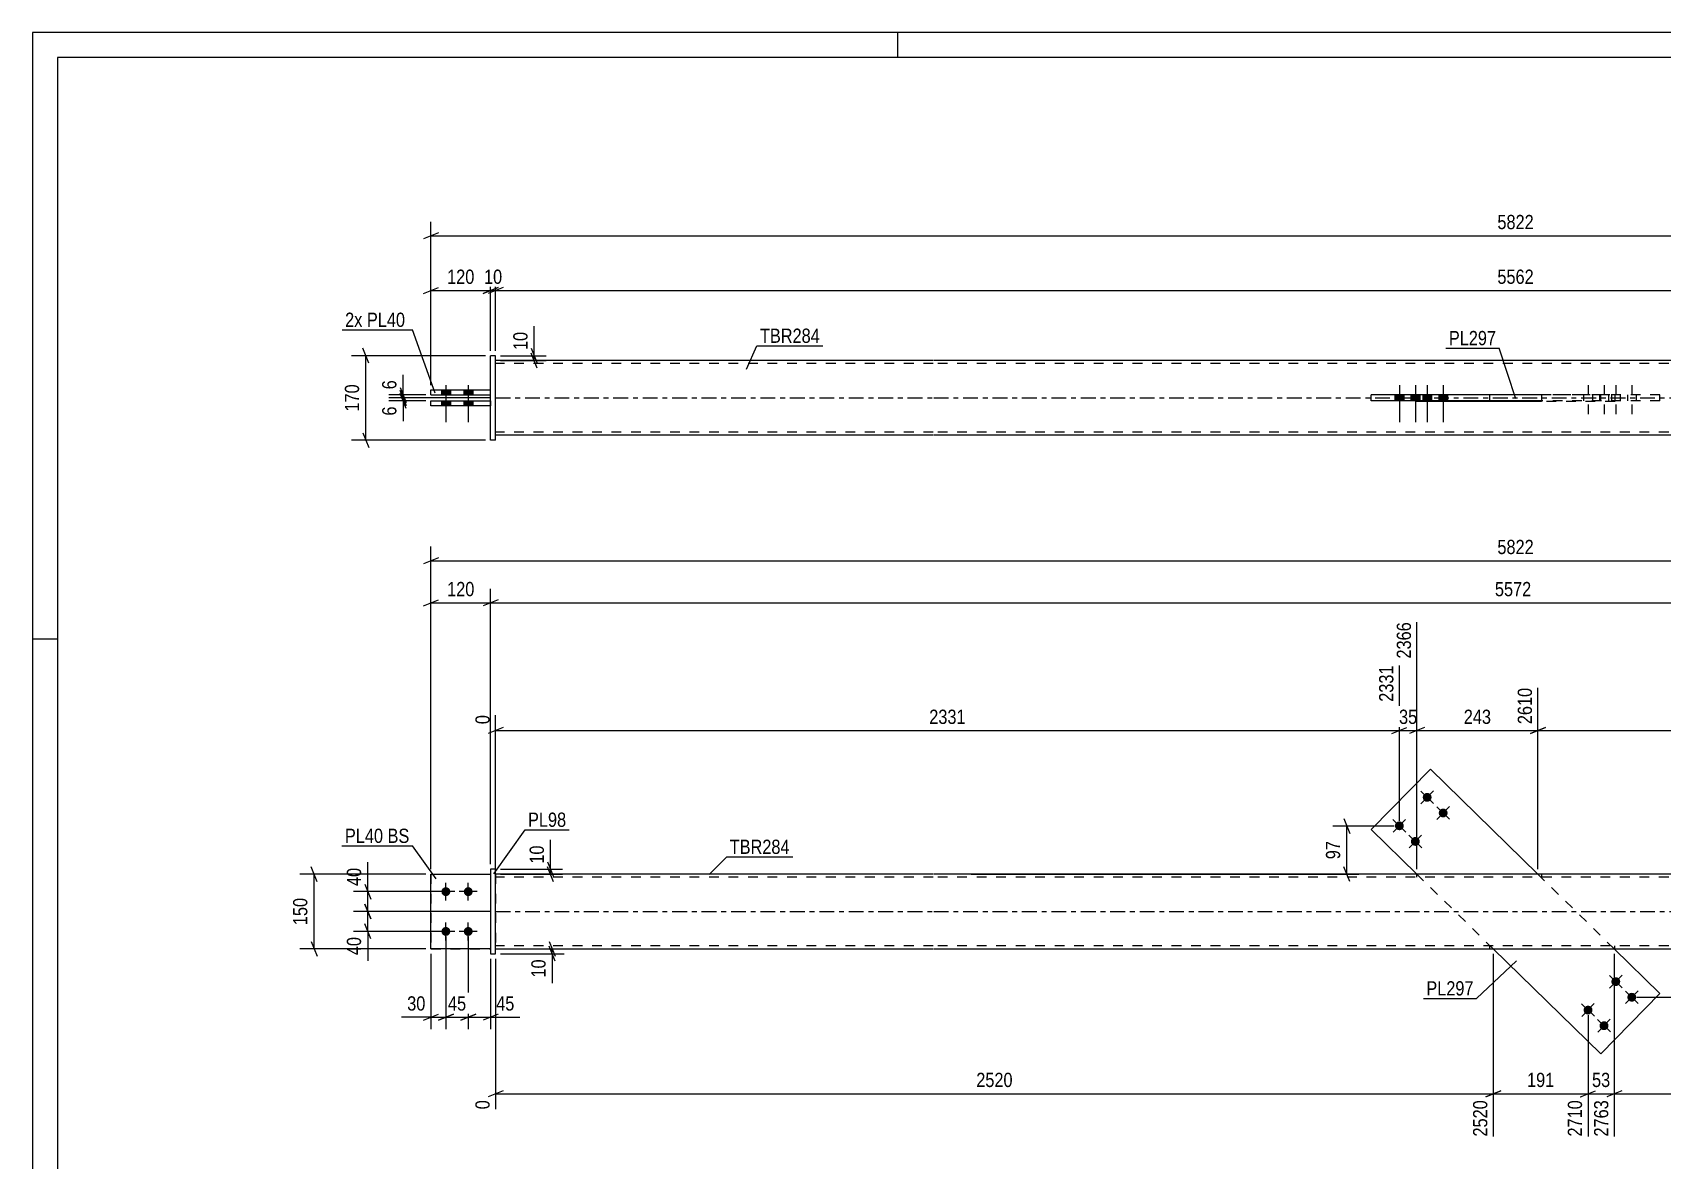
# Model space of a CAD drawing. Header units: millimetres. Extents: x 0 to 594, y 0 to 420.
# Drawn here: x 0 to 327.8, y 193.1 to 420 of the extents above; entities that cross this region are included whole.
import ezdxf

# ---------------------------------------------------------------- set-up
doc = ezdxf.new("R2010")
doc.units = ezdxf.units.MM
doc.linetypes.add('DXK_LINE_DOT2', pattern=[3.9198, 1.9599, -1.9599])
doc.linetypes.add('DXK_LINE_DOT3', pattern=[5.9187, 2.979, -0.9799, 0.9799, -0.9799])
doc.styles.add('Arial Narrow', font='ARIALN.TTF', dxfattribs={"height": 0.2})

# ---------------------------------------------------------------- blocks, each defined once
blk = doc.blocks.new('Unknown-580575747-1131')
at = {"color": 5, "linetype": 'Continuous'}
for p, q in [((594, 420), (0, 420)), ((0, 420), (0, 0)), ((174, 415), (174, 420)), ((589, 415), (5, 415)), ((5, 415), (5, 5)), ((5, 298), (0, 298))]:
    blk.add_line(p, q, dxfattribs=at)
blk = doc.blocks.new('Part-580575747-1689 - 1678')
at = {"color": 2, "linetype": 'Continuous'}
for p, q in [((281.09, 271.83), (269.21, 259.67)), ((302.72, 250.7), (281.09, 271.83)), ((269.21, 259.67), (278.39, 250.7)), ((315.37, 214.57), (293.74, 235.7)), ((327.25, 226.73), (318.07, 235.7)), ((327.25, 226.73), (315.37, 214.57))]:
    blk.add_line(p, q, dxfattribs=at)
at = {"color": 7, "linetype": 'DXK_LINE_DOT2'}
for p, q in [((293.74, 235.7), (278.39, 250.7)), ((318.07, 235.7), (302.72, 250.7))]:
    blk.add_line(p, q, dxfattribs=at)
blk = doc.blocks.new('Bolt-580575747-1681 - 1678')
at = {"linetype": 'Continuous'}
for points in [[(317.76, 228.46, -1), (319.01, 229.74, -1)], [(320.98, 225.31, -1), (322.23, 226.6, -1)], [(312.17, 222.73, -1), (313.42, 224.02, -1)], [(315.38, 219.59, -1), (316.64, 220.88, -1)]]:
    blk.add_hatch(color=1, dxfattribs=at).paths.add_polyline_path(points)
at = {"color": 1, "linetype": 'Continuous'}
for p, q in [((319.67, 227.84), (317.1, 230.36)), ((317.13, 227.81), (319.64, 230.39)), ((322.89, 224.7), (320.32, 227.21)), ((320.35, 224.67), (322.86, 227.24)), ((314.08, 222.12), (311.51, 224.64)), ((311.54, 222.09), (314.05, 224.67)), ((317.3, 218.98), (314.73, 221.49)), ((314.76, 218.95), (317.27, 221.52))]:
    blk.add_line(p, q, dxfattribs=at)
blk = doc.blocks.new('Bolt-580575747-1682 - 1678')
at = {"linetype": 'Continuous'}
for points in [[(281.07, 266.81, -1), (279.82, 265.52, -1)], [(284.29, 263.67, -1), (283.04, 262.38, -1)], [(275.48, 261.09, -1), (274.23, 259.8, -1)], [(278.7, 257.94, -1), (277.44, 256.66, -1)]]:
    blk.add_hatch(color=1, dxfattribs=at).paths.add_polyline_path(points)
at = {"color": 1, "linetype": 'Continuous'}
for p, q in [((279.16, 267.43), (281.73, 264.91)), ((281.7, 267.46), (279.19, 264.88)), ((282.38, 264.28), (284.95, 261.77)), ((284.92, 264.31), (282.41, 261.74)), ((273.57, 261.7), (276.14, 259.19)), ((276.11, 261.73), (273.6, 259.16)), ((276.79, 258.56), (279.36, 256.04)), ((279.33, 258.59), (276.82, 256.01))]:
    blk.add_line(p, q, dxfattribs=at)
blk = doc.blocks.new('Bolt-580575747-1683 - 1678')
at = {"linetype": 'Continuous'}
for points in [[(83.11, 246.3, -1), (83.11, 248.1, -1)], [(87.61, 246.3, -1), (87.61, 248.1, -1)], [(83.11, 238.3, -1), (83.11, 240.1, -1)], [(87.61, 238.3, -1), (87.61, 240.1, -1)]]:
    blk.add_hatch(color=1, dxfattribs=at).paths.add_polyline_path(points)
at = {"color": 1, "linetype": 'Continuous'}
for p, q in [((84.91, 247.2), (81.31, 247.2)), ((83.11, 245.4), (83.11, 249)), ((89.41, 247.2), (85.81, 247.2)), ((87.61, 245.4), (87.61, 249)), ((83.11, 237.4), (83.11, 241)), ((87.61, 237.4), (87.61, 241)), ((84.91, 239.2), (81.31, 239.2)), ((89.41, 239.2), (85.81, 239.2))]:
    blk.add_line(p, q, dxfattribs=at)
blk = doc.blocks.new('Part-580575747-1694 - 1678')
at = {"color": 2, "linetype": 'Continuous'}
for p, q in [((93.11, 251.7), (92.11, 251.7)), ((92.11, 251.7), (92.11, 234.7)), ((93.11, 234.7), (93.11, 251.7)), ((92.11, 234.7), (93.11, 234.7))]:
    blk.add_line(p, q, dxfattribs=at)
blk = doc.blocks.new('Part-580575747-1699 - 1678')
at = {"color": 7, "linetype": 'DXK_LINE_DOT2'}
for p, q in [((80.11, 250.7), (80.11, 235.7)), ((80.11, 250.7), (92.11, 250.7)), ((92.11, 250.7), (92.11, 235.7)), ((80.11, 235.7), (92.11, 235.7))]:
    blk.add_line(p, q, dxfattribs=at)
blk = doc.blocks.new('Part-580575747-1704 - 1678')
at = {"color": 2, "linetype": 'Continuous'}
for p, q in [((80.11, 235.7), (80.11, 250.7)), ((80.11, 250.7), (92.11, 250.7)), ((92.11, 235.7), (80.11, 235.7))]:
    blk.add_line(p, q, dxfattribs=at)
at = {"color": 7, "linetype": 'DXK_LINE_DOT2'}
blk.add_line((92.11, 250.7), (92.11, 235.7), dxfattribs=at)
blk = doc.blocks.new('Part-580575747-1720 - 1678')
at = {"color": 2, "linetype": 'Continuous'}
for p, q in [((181.11, 250.7), (93.11, 250.7)), ((415.25, 250.7), (181.21, 250.7)), ((93.11, 235.7), (181.11, 235.7)), ((181.21, 235.7), (415.25, 235.7))]:
    blk.add_line(p, q, dxfattribs=at)
at = {"color": 7, "linetype": 'DXK_LINE_DOT2'}
for p, q in [((93.11, 250.7), (93.11, 235.7)), ((181.11, 250.1), (93.11, 250.1)), ((415.25, 250.1), (181.21, 250.1)), ((278.29, 250.7), (278.29, 250.1)), ((303.43, 250.7), (303.43, 250.1)), ((181.11, 236.3), (93.11, 236.3)), ((415.25, 236.3), (181.21, 236.3)), ((293.03, 235.7), (293.03, 236.3)), ((318.17, 235.7), (318.17, 236.3))]:
    blk.add_line(p, q, dxfattribs=at)
at = {"color": 7, "linetype": 'DXK_LINE_DOT3'}
for p, q in [((93.11, 243.2), (181.11, 243.2)), ((181.21, 243.2), (415.25, 243.2))]:
    blk.add_line(p, q, dxfattribs=at)
blk = doc.blocks.new('Bolt-580575747-1423 - 1368')
at = {"color": 1, "linetype": 'DXK_LINE_DOT2'}
for p, q in [((312.79, 349.11), (312.79, 341.61)), ((316.01, 349.11), (316.01, 341.61)), ((318.39, 349.11), (318.39, 341.61)), ((321.6, 349.11), (321.6, 341.61)), ((311.89, 347.11), (311.89, 345.91)), ((313.69, 347.11), (313.69, 345.91)), ((315.11, 347.11), (315.11, 345.91)), ((316.91, 347.11), (316.91, 345.91)), ((317.49, 347.11), (317.49, 345.91)), ((319.29, 347.11), (319.29, 345.91)), ((320.7, 347.11), (320.7, 345.91)), ((322.5, 347.11), (322.5, 345.91))]:
    blk.add_line(p, q, dxfattribs=at)
blk = doc.blocks.new('Bolt-580575747-1471 - 1368')
at = {"linetype": 'Continuous'}
for points in [[(82.21, 347.11), (84.01, 347.11), (84.01, 348.11), (82.21, 348.11)], [(82.21, 347.11), (84.01, 347.11), (84.01, 348.11), (82.21, 348.11)], [(86.71, 347.11), (88.51, 347.11), (88.51, 348.11), (86.71, 348.11)], [(86.71, 347.11), (88.51, 347.11), (88.51, 348.11), (86.71, 348.11)], [(82.21, 344.91), (84.01, 344.91), (84.01, 345.91), (82.21, 345.91)], [(82.21, 344.91), (84.01, 344.91), (84.01, 345.91), (82.21, 345.91)], [(86.71, 344.91), (88.51, 344.91), (88.51, 345.91), (86.71, 345.91)], [(86.71, 344.91), (88.51, 344.91), (88.51, 345.91), (86.71, 345.91)]]:
    blk.add_hatch(color=1, dxfattribs=at).paths.add_polyline_path(points)
at = {"color": 1, "linetype": 'Continuous'}
for p, q in [((82.21, 348.11), (82.21, 347.11)), ((82.21, 348.11), (82.21, 347.11)), ((83.11, 349.11), (83.11, 341.61)), ((83.11, 349.11), (83.11, 341.61)), ((84.01, 348.11), (84.01, 347.11)), ((84.01, 348.11), (84.01, 347.11)), ((86.71, 348.11), (86.71, 347.11)), ((86.71, 348.11), (86.71, 347.11)), ((87.61, 349.11), (87.61, 341.61)), ((87.61, 349.11), (87.61, 341.61)), ((88.51, 348.11), (88.51, 347.11)), ((88.51, 348.11), (88.51, 347.11)), ((82.21, 345.91), (82.21, 344.91)), ((82.21, 345.91), (82.21, 344.91)), ((84.01, 345.91), (84.01, 344.91)), ((84.01, 345.91), (84.01, 344.91)), ((86.71, 345.91), (86.71, 344.91)), ((86.71, 345.91), (86.71, 344.91)), ((88.51, 345.91), (88.51, 344.91)), ((88.51, 345.91), (88.51, 344.91))]:
    blk.add_line(p, q, dxfattribs=at)
blk = doc.blocks.new('Part-580575747-1416 - 1368')
at = {"color": 2, "linetype": 'Continuous'}
for p, q in [((181.11, 354.01), (93.11, 354.01)), ((415.25, 354.01), (181.21, 354.01)), ((278.29, 347.21), (303.43, 347.21)), ((278.29, 347.11), (278.29, 347.21)), ((278.29, 345.91), (278.29, 345.81)), ((303.43, 345.81), (278.29, 345.81)), ((293.03, 347.11), (293.03, 347.21)), ((293.03, 345.91), (293.03, 345.81)), ((303.43, 347.21), (303.43, 345.81)), ((181.11, 339.01), (93.11, 339.01)), ((415.25, 339.01), (181.21, 339.01))]:
    blk.add_line(p, q, dxfattribs=at)
at = {"color": 7, "linetype": 'DXK_LINE_DOT2'}
for p, q in [((93.11, 339.01), (93.11, 354.01)), ((181.11, 353.41), (93.11, 353.41)), ((415.25, 353.41), (181.21, 353.41)), ((278.29, 345.81), (278.29, 347.11)), ((293.03, 345.81), (293.03, 347.11)), ((303.43, 347.21), (318.17, 347.21)), ((318.17, 345.81), (303.43, 345.81)), ((318.17, 347.21), (318.17, 345.81)), ((181.11, 339.61), (93.11, 339.61)), ((415.25, 339.61), (181.21, 339.61))]:
    blk.add_line(p, q, dxfattribs=at)
at = {"color": 7, "linetype": 'DXK_LINE_DOT3'}
for p, q in [((93.11, 346.51), (181.11, 346.51)), ((181.21, 346.51), (415.25, 346.51))]:
    blk.add_line(p, q, dxfattribs=at)
blk = doc.blocks.new('Bolt-580575747-1422 - 1368')
at = {"linetype": 'Continuous'}
for points in [[(275.75, 347.11), (273.95, 347.11), (273.95, 345.91), (275.75, 345.91)], [(278.97, 347.11), (277.17, 347.11), (277.17, 345.91), (278.97, 345.91)], [(281.35, 347.11), (279.55, 347.11), (279.55, 345.91), (281.35, 345.91)], [(284.56, 347.11), (282.76, 347.11), (282.76, 345.91), (284.56, 345.91)]]:
    blk.add_hatch(color=1, dxfattribs=at).paths.add_polyline_path(points)
at = {"color": 1, "linetype": 'Continuous'}
for p, q in [((274.85, 349.11), (274.85, 341.61)), ((278.07, 349.11), (278.07, 341.61)), ((280.45, 349.11), (280.45, 341.61)), ((283.66, 349.11), (283.66, 341.61)), ((273.95, 347.11), (273.95, 345.91)), ((275.75, 347.11), (275.75, 345.91)), ((277.17, 347.11), (277.17, 345.91)), ((278.97, 347.11), (278.97, 345.91)), ((279.55, 347.11), (279.55, 345.91)), ((281.35, 347.11), (281.35, 345.91)), ((282.76, 347.11), (282.76, 345.91)), ((284.56, 347.11), (284.56, 345.91))]:
    blk.add_line(p, q, dxfattribs=at)
blk = doc.blocks.new('Part-580575747-1449 - 1368')
at = {"color": 2, "linetype": 'Continuous'}
for p, q in [((80.11, 344.91), (80.11, 345.91)), ((80.11, 345.91), (92.11, 345.91)), ((92.11, 344.91), (80.11, 344.91))]:
    blk.add_line(p, q, dxfattribs=at)
at = {"color": 7, "linetype": 'DXK_LINE_DOT2'}
blk.add_line((92.11, 345.91), (92.11, 344.91), dxfattribs=at)
blk = doc.blocks.new('Part-580575747-1454 - 1368')
at = {"color": 2, "linetype": 'Continuous'}
for p, q in [((80.11, 347.11), (80.11, 348.11)), ((80.11, 348.11), (92.11, 348.11)), ((80.11, 347.11), (92.11, 347.11))]:
    blk.add_line(p, q, dxfattribs=at)
at = {"color": 7, "linetype": 'DXK_LINE_DOT2'}
blk.add_line((92.11, 347.11), (92.11, 348.11), dxfattribs=at)
blk = doc.blocks.new('Part-580575747-1455 - 1368')
at = {"color": 2, "linetype": 'Continuous'}
for p, q in [((93.11, 355.01), (92.11, 355.01)), ((92.11, 338.01), (92.11, 355.01)), ((93.11, 338.01), (93.11, 355.01)), ((93.11, 338.01), (92.11, 338.01))]:
    blk.add_line(p, q, dxfattribs=at)
blk = doc.blocks.new('Part-580575747-1470 - 1368')
at = {"color": 2, "linetype": 'Continuous'}
for p, q in [((269.21, 345.91), (269.21, 347.11)), ((303.43, 347.11), (269.21, 347.11)), ((303.43, 345.91), (269.21, 345.91)), ((281.09, 345.91), (281.09, 347.11))]:
    blk.add_line(p, q, dxfattribs=at)
at = {"color": 7, "linetype": 'DXK_LINE_DOT2'}
for p, q in [((327.25, 347.11), (303.43, 347.11)), ((327.25, 345.91), (303.43, 345.91)), ((315.37, 345.91), (315.37, 347.11)), ((327.25, 345.91), (327.25, 347.11))]:
    blk.add_line(p, q, dxfattribs=at)
blk = doc.blocks.new('StraightDimension-580575747-1850 - 1678')
at = {"color": 7, "linetype": 'Continuous'}
for p, q in [((293.74, 234.7), (293.74, 197.94)), ((312.79, 222.38), (312.79, 197.94)), ((295.24, 207.15), (292.24, 205.95)), ((293.74, 206.55), (312.79, 206.55)), ((311.29, 205.95), (314.29, 207.15))]:
    blk.add_line(p, q, dxfattribs=at)
at = {"color": 0}
blk.add_wipeout([(306.61, 207.3), (306.61, 211.5), (299.93, 211.5), (299.93, 207.3)], dxfattribs=at)
at = {"color": 3, "style": 'Arial Narrow'}
blk.add_text('191', height=2.863, dxfattribs=at).set_placement((300.53, 207.9))
at = {"color": 0, "linetype": 'Continuous'}
blk.add_wipeout([(312.19, 205.85), (307.99, 205.85), (307.99, 197.34), (312.19, 197.34)], dxfattribs=at)
at = {"color": 3, "linetype": 'Continuous', "style": 'Arial Narrow'}
blk.add_text('2710', height=2.863, rotation=90.0002, dxfattribs=at).set_placement((311.59, 197.94))
blk = doc.blocks.new('StraightDimension-580575747-1909 - 1678')
at = {"color": 7, "linetype": 'Continuous'}
for p, q in [((82.11, 247.2), (64.56, 247.2)), ((66.81, 248.7), (68.01, 245.7)), ((67.41, 243.2), (67.41, 247.2)), ((92.11, 243.2), (64.56, 243.2)), ((68.01, 241.7), (66.81, 244.7))]:
    blk.add_line(p, q, dxfattribs=at)
at = {"color": 0}
blk.add_wipeout([(66.66, 252.58), (62.46, 252.58), (62.46, 247.73), (66.66, 247.73)], dxfattribs=at)
at = {"color": 7, "linetype": 'Continuous'}
blk.add_line((67.41, 247.2), (67.41, 253.11), dxfattribs=at)
blk.add_line((67.41, 247.2), (67.41, 253.11), dxfattribs=at)
at = {"color": 3, "style": 'Arial Narrow'}
blk.add_text('40', height=2.863, rotation=90.0002, dxfattribs=at).set_placement((66.06, 248.33))
blk = doc.blocks.new('StraightDimension-580575747-1736 - 1678')
at = {"color": 7, "linetype": 'Continuous'}
for p, q in [((80.11, 251.7), (80.11, 316.6)), ((81.61, 314.35), (78.61, 313.15)), ((80.11, 313.75), (516.35, 313.75))]:
    blk.add_line(p, q, dxfattribs=at)
at = {"color": 0}
blk.add_wipeout([(302.49, 314.5), (302.49, 318.7), (293.97, 318.7), (293.97, 314.5)], dxfattribs=at)
at = {"color": 3, "style": 'Arial Narrow'}
blk.add_text('5822', height=2.863, dxfattribs=at).set_placement((294.57, 315.1))
blk = doc.blocks.new('StraightDimension-580575747-1750 - 1678')
at = {"color": 7, "linetype": 'Continuous'}
for p, q in [((274.85, 261.45), (274.85, 292.71)), ((93.11, 251.7), (93.11, 282.72)), ((94.61, 280.19), (91.61, 278.99)), ((93.11, 279.59), (274.85, 279.59)), ((273.35, 278.99), (276.35, 280.19))]:
    blk.add_line(p, q, dxfattribs=at)
at = {"color": 0, "linetype": 'Continuous'}
for points in [[(274.25, 293.31), (270.05, 293.31), (270.05, 284.79), (274.25, 284.79)], [(92.51, 283.32), (88.31, 283.32), (88.31, 280.29), (92.51, 280.29)]]:
    blk.add_wipeout(points, dxfattribs=at)
at = {"color": 0}
blk.add_wipeout([(188.24, 280.34), (188.24, 284.54), (179.72, 284.54), (179.72, 280.34)], dxfattribs=at)
at = {"color": 3, "linetype": 'Continuous', "style": 'Arial Narrow'}
for s, height, p in [('2331', 2.863, (273.65, 285.39)), ('0', 2.86, (91.91, 280.89))]:
    blk.add_text(s, height=height, rotation=90.0002, dxfattribs=at).set_placement(p)
at = {"color": 3, "style": 'Arial Narrow'}
blk.add_text('2331', height=2.863, dxfattribs=at).set_placement((180.32, 280.94))
blk = doc.blocks.new('StraightDimension-580575747-1760 - 1678')
at = {"color": 7, "linetype": 'Continuous'}
for p, q in [((278.39, 251.7), (278.39, 301.41)), ((274.85, 261.45), (274.85, 292.71)), ((273.35, 278.99), (276.35, 280.19)), ((274.85, 279.59), (278.39, 279.59)), ((279.89, 280.19), (276.89, 278.99))]:
    blk.add_line(p, q, dxfattribs=at)
at = {"color": 0, "linetype": 'Continuous'}
blk.add_wipeout([(277.79, 302.01), (273.59, 302.01), (273.59, 293.49), (277.79, 293.49)], dxfattribs=at)
at = {"color": 0}
blk.add_wipeout([(279.05, 280.34), (279.05, 284.54), (274.19, 284.54), (274.19, 280.34)], dxfattribs=at)
at = {"color": 3, "linetype": 'Continuous', "style": 'Arial Narrow'}
blk.add_text('2366', height=2.863, rotation=90.0002, dxfattribs=at).set_placement((277.19, 294.09))
at = {"color": 3, "style": 'Arial Narrow'}
blk.add_text('35', height=2.863, dxfattribs=at).set_placement((274.79, 280.94))
blk = doc.blocks.new('StraightDimension-580575747-2047 - 1678')
at = {"color": 7, "linetype": 'Continuous'}
for p, q in [((92.11, 252.7), (92.11, 308.13)), ((93.61, 305.88), (90.61, 304.68)), ((92.11, 305.28), (503.35, 305.28))]:
    blk.add_line(p, q, dxfattribs=at)
at = {"color": 0}
blk.add_wipeout([(301.99, 306.03), (301.99, 310.23), (293.47, 310.23), (293.47, 306.03)], dxfattribs=at)
at = {"color": 3, "style": 'Arial Narrow'}
blk.add_text('5572', height=2.863, dxfattribs=at).set_placement((294.07, 306.63))
blk = doc.blocks.new('StraightDimension-580575747-1776 - 1678')
at = {"color": 7, "linetype": 'Continuous'}
for p, q in [((278.39, 251.7), (278.39, 301.41)), ((302.72, 251.7), (302.72, 288.21)), ((279.89, 280.19), (276.89, 278.99)), ((278.39, 279.59), (302.72, 279.59)), ((301.22, 278.99), (304.22, 280.19))]:
    blk.add_line(p, q, dxfattribs=at)
at = {"color": 0, "linetype": 'Continuous'}
blk.add_wipeout([(302.12, 288.81), (297.92, 288.81), (297.92, 280.29), (302.12, 280.29)], dxfattribs=at)
at = {"color": 0}
blk.add_wipeout([(293.89, 280.34), (293.89, 284.54), (287.21, 284.54), (287.21, 280.34)], dxfattribs=at)
at = {"color": 3, "linetype": 'Continuous', "style": 'Arial Narrow'}
blk.add_text('2610', height=2.863, rotation=90.0002, dxfattribs=at).set_placement((301.52, 280.89))
at = {"color": 3, "style": 'Arial Narrow'}
blk.add_text('243', height=2.863, dxfattribs=at).set_placement((287.81, 280.94))
blk = doc.blocks.new('StraightDimension-580575747-1798 - 1678')
at = {"color": 7, "linetype": 'Continuous'}
for p, q in [((302.72, 251.7), (302.72, 288.21)), ((503.35, 252.7), (503.35, 288.21)), ((304.22, 280.19), (301.22, 278.99)), ((302.72, 279.59), (503.35, 279.59)), ((501.85, 278.99), (504.85, 280.19))]:
    blk.add_line(p, q, dxfattribs=at)
at = {"color": 0, "linetype": 'Continuous'}
blk.add_wipeout([(502.75, 288.81), (498.55, 288.81), (498.55, 280.29), (502.75, 280.29)], dxfattribs=at)
at = {"color": 0}
blk.add_wipeout([(407.29, 280.34), (407.29, 284.54), (398.78, 284.54), (398.78, 280.34)], dxfattribs=at)
at = {"color": 3, "linetype": 'Continuous', "style": 'Arial Narrow'}
blk.add_text('5562', height=2.863, rotation=90.0002, dxfattribs=at).set_placement((502.15, 280.89))
at = {"color": 3, "style": 'Arial Narrow'}
blk.add_text('2953', height=2.863, dxfattribs=at).set_placement((399.38, 280.94))
blk = doc.blocks.new('StraightDimension-580575747-1813 - 1678')
at = {"color": 7, "linetype": 'Continuous'}
for p, q in [((87.61, 238.2), (87.61, 219.53)), ((92.11, 233.7), (92.11, 219.53)), ((86.11, 221.33), (89.11, 222.53)), ((87.61, 221.93), (92.11, 221.93)), ((93.61, 222.53), (90.61, 221.33))]:
    blk.add_line(p, q, dxfattribs=at)
at = {"color": 0}
blk.add_wipeout([(97.49, 222.68), (97.49, 226.88), (92.63, 226.88), (92.63, 222.68)], dxfattribs=at)
at = {"color": 7, "linetype": 'Continuous'}
blk.add_line((92.11, 221.93), (98.01, 221.93), dxfattribs=at)
blk.add_line((92.11, 221.93), (98.01, 221.93), dxfattribs=at)
at = {"color": 3, "style": 'Arial Narrow'}
blk.add_text('45', height=2.863, dxfattribs=at).set_placement((93.23, 223.28))
blk = doc.blocks.new('StraightDimension-580575747-1820 - 1678')
at = {"color": 7, "linetype": 'Continuous'}
for p, q in [((83.11, 238.2), (83.11, 219.53)), ((87.61, 238.2), (87.61, 219.53)), ((81.61, 221.33), (84.61, 222.53)), ((83.11, 221.93), (87.61, 221.93)), ((89.11, 222.53), (86.11, 221.33))]:
    blk.add_line(p, q, dxfattribs=at)
at = {"color": 0}
blk.add_wipeout([(87.78, 222.68), (87.78, 226.88), (82.93, 226.88), (82.93, 222.68)], dxfattribs=at)
at = {"color": 3, "style": 'Arial Narrow'}
blk.add_text('45', height=2.863, dxfattribs=at).set_placement((83.53, 223.28))
blk = doc.blocks.new('StraightDimension-580575747-1891 - 1678')
at = {"color": 7, "linetype": 'Continuous'}
for p, q in [((103.91, 237.2), (105.11, 234.2)), ((105.11, 233.2), (103.91, 236.2)), ((94.11, 235.7), (106.91, 235.7)), ((94.11, 234.7), (106.91, 234.7)), ((104.51, 234.7), (104.51, 235.7))]:
    blk.add_line(p, q, dxfattribs=at)
at = {"color": 0}
blk.add_wipeout([(103.76, 234.18), (99.56, 234.18), (99.56, 229.32), (103.76, 229.32)], dxfattribs=at)
at = {"color": 7, "linetype": 'Continuous'}
blk.add_line((104.51, 234.7), (104.51, 228.79), dxfattribs=at)
blk.add_line((104.51, 234.7), (104.51, 228.79), dxfattribs=at)
at = {"color": 3, "style": 'Arial Narrow'}
blk.add_text('10', height=2.863, rotation=90.0002, dxfattribs=at).set_placement((103.16, 229.92))
blk = doc.blocks.new('StraightDimension-580575747-1827 - 1678')
at = {"color": 7, "linetype": 'Continuous'}
for p, q in [((83.11, 238.2), (83.11, 219.53)), ((80.11, 234.7), (80.11, 219.53)), ((78.61, 221.33), (81.61, 222.53)), ((80.11, 221.93), (83.11, 221.93)), ((84.61, 222.53), (81.61, 221.33))]:
    blk.add_line(p, q, dxfattribs=at)
at = {"color": 0}
blk.add_wipeout([(79.58, 222.68), (79.58, 226.88), (74.73, 226.88), (74.73, 222.68)], dxfattribs=at)
at = {"color": 7, "linetype": 'Continuous'}
blk.add_line((80.11, 221.93), (74.2, 221.93), dxfattribs=at)
blk.add_line((80.11, 221.93), (74.2, 221.93), dxfattribs=at)
at = {"color": 3, "style": 'Arial Narrow'}
blk.add_text('30', height=2.863, dxfattribs=at).set_placement((75.33, 223.28))
blk = doc.blocks.new('StraightDimension-580575747-1838 - 1678')
at = {"color": 7, "linetype": 'Continuous'}
for p, q in [((93.11, 233.7), (93.11, 203.42)), ((293.74, 234.7), (293.74, 197.94)), ((94.61, 207.15), (91.61, 205.95)), ((93.11, 206.55), (293.74, 206.55)), ((292.24, 205.95), (295.24, 207.15))]:
    blk.add_line(p, q, dxfattribs=at)
at = {"color": 0}
blk.add_wipeout([(197.68, 207.3), (197.68, 211.5), (189.17, 211.5), (189.17, 207.3)], dxfattribs=at)
at = {"color": 0, "linetype": 'Continuous'}
for points in [[(92.51, 205.85), (88.31, 205.85), (88.31, 202.82), (92.51, 202.82)], [(293.14, 205.85), (288.94, 205.85), (288.94, 197.34), (293.14, 197.34)]]:
    blk.add_wipeout(points, dxfattribs=at)
at = {"color": 3, "style": 'Arial Narrow'}
blk.add_text('2520', height=2.863, dxfattribs=at).set_placement((189.77, 207.9))
at = {"color": 3, "linetype": 'Continuous', "style": 'Arial Narrow'}
for s, height, p in [('0', 2.86, (91.91, 203.42)), ('2520', 2.863, (292.54, 197.94))]:
    blk.add_text(s, height=height, rotation=90.0002, dxfattribs=at).set_placement(p)
blk = doc.blocks.new('StraightDimension-580575747-1864 - 1678')
at = {"color": 7, "linetype": 'Continuous'}
for p, q in [((318.07, 234.7), (318.07, 197.94)), ((312.79, 222.38), (312.79, 197.94)), ((311.29, 205.95), (314.29, 207.15)), ((312.79, 206.55), (318.07, 206.55)), ((319.57, 207.15), (316.57, 205.95))]:
    blk.add_line(p, q, dxfattribs=at)
at = {"color": 0}
blk.add_wipeout([(317.86, 207.3), (317.86, 211.5), (313, 211.5), (313, 207.3)], dxfattribs=at)
at = {"color": 3, "style": 'Arial Narrow'}
blk.add_text('53', height=2.863, dxfattribs=at).set_placement((313.6, 207.9))
at = {"color": 0, "linetype": 'Continuous'}
blk.add_wipeout([(317.47, 205.85), (313.27, 205.85), (313.27, 197.34), (317.47, 197.34)], dxfattribs=at)
at = {"color": 3, "linetype": 'Continuous', "style": 'Arial Narrow'}
blk.add_text('2763', height=2.863, rotation=90.0002, dxfattribs=at).set_placement((316.87, 197.94))
blk = doc.blocks.new('StraightDimension-580575747-1878 - 1678')
at = {"color": 7, "linetype": 'Continuous'}
for p, q in [((318.07, 234.7), (318.07, 197.94)), ((503.35, 233.7), (503.35, 197.94)), ((319.57, 207.15), (316.57, 205.95)), ((318.07, 206.55), (503.35, 206.55)), ((501.85, 205.95), (504.85, 207.15))]:
    blk.add_line(p, q, dxfattribs=at)
at = {"color": 0}
blk.add_wipeout([(414.97, 207.3), (414.97, 211.5), (406.45, 211.5), (406.45, 207.3)], dxfattribs=at)
at = {"color": 0, "linetype": 'Continuous'}
blk.add_wipeout([(502.75, 205.85), (498.55, 205.85), (498.55, 197.34), (502.75, 197.34)], dxfattribs=at)
at = {"color": 3, "style": 'Arial Narrow'}
blk.add_text('2799', height=2.863, dxfattribs=at).set_placement((407.05, 207.9))
at = {"color": 3, "linetype": 'Continuous', "style": 'Arial Narrow'}
blk.add_text('5562', height=2.863, rotation=90.0002, dxfattribs=at).set_placement((502.15, 197.94))
blk = doc.blocks.new('StraightDimension-580575747-1900 - 1678')
at = {"color": 7, "linetype": 'Continuous'}
for p, q in [((103.57, 253.2), (104.77, 250.2)), ((94.11, 251.7), (106.57, 251.7)), ((94.11, 250.7), (106.57, 250.7)), ((104.77, 249.2), (103.57, 252.2)), ((104.17, 250.7), (104.17, 251.7))]:
    blk.add_line(p, q, dxfattribs=at)
at = {"color": 0}
blk.add_wipeout([(103.42, 257.08), (99.22, 257.08), (99.22, 252.23), (103.42, 252.23)], dxfattribs=at)
at = {"color": 7, "linetype": 'Continuous'}
blk.add_line((104.17, 251.7), (104.17, 257.61), dxfattribs=at)
blk.add_line((104.17, 251.7), (104.17, 257.61), dxfattribs=at)
at = {"color": 3, "style": 'Arial Narrow'}
blk.add_text('10', height=2.863, rotation=90.0002, dxfattribs=at).set_placement((102.82, 252.83))
blk = doc.blocks.new('StraightDimension-580575747-1922 - 1678')
at = {"color": 7, "linetype": 'Continuous'}
for p, q in [((92.11, 243.2), (64.56, 243.2)), ((66.81, 244.7), (68.01, 241.7)), ((67.41, 239.2), (67.41, 243.2)), ((68.01, 237.7), (66.81, 240.7)), ((82.11, 239.2), (64.56, 239.2))]:
    blk.add_line(p, q, dxfattribs=at)
at = {"color": 0}
blk.add_wipeout([(66.66, 238.68), (62.46, 238.68), (62.46, 233.82), (66.66, 233.82)], dxfattribs=at)
at = {"color": 7, "linetype": 'Continuous'}
blk.add_line((67.41, 239.2), (67.41, 233.29), dxfattribs=at)
blk.add_line((67.41, 239.2), (67.41, 233.29), dxfattribs=at)
at = {"color": 3, "style": 'Arial Narrow'}
blk.add_text('40', height=2.863, rotation=90.0002, dxfattribs=at).set_placement((66.06, 234.42))
blk = doc.blocks.new('StraightDimension-580575747-1979 - 1678')
at = {"color": 7, "linetype": 'Continuous'}
for p, q in [((79.11, 250.7), (53.75, 250.7)), ((57.2, 249.2), (56, 252.2)), ((56.6, 235.7), (56.6, 250.7)), ((56, 237.2), (57.2, 234.2)), ((79.11, 235.7), (53.75, 235.7))]:
    blk.add_line(p, q, dxfattribs=at)
at = {"color": 0}
blk.add_wipeout([(55.85, 246.54), (51.65, 246.54), (51.65, 239.86), (55.85, 239.86)], dxfattribs=at)
at = {"color": 3, "style": 'Arial Narrow'}
blk.add_text('150', height=2.863, rotation=90.0002, dxfattribs=at).set_placement((55.25, 240.46))
blk = doc.blocks.new('StraightDimension-580575747-1993 - 1678')
at = {"color": 7, "linetype": 'Continuous'}
for p, q in [((334.97, 237.2), (336.17, 234.2)), ((321.09, 235.7), (337.97, 235.7)), ((335.57, 225.96), (335.57, 235.7)), ((336.17, 224.46), (334.97, 227.46)), ((322.6, 225.96), (337.97, 225.96))]:
    blk.add_line(p, q, dxfattribs=at)
at = {"color": 0}
blk.add_wipeout([(334.82, 233.26), (330.62, 233.26), (330.62, 228.4), (334.82, 228.4)], dxfattribs=at)
at = {"color": 3, "style": 'Arial Narrow'}
blk.add_text('97', height=2.863, rotation=90.0002, dxfattribs=at).set_placement((334.22, 229))
blk = doc.blocks.new('StraightDimension-580575747-2025 - 1678')
at = {"color": 7, "linetype": 'Continuous'}
for p, q in [((273.79, 260.38), (261.45, 260.38)), ((263.7, 261.88), (264.9, 258.88)), ((264.3, 250.72), (264.3, 260.38)), ((188.72, 250.72), (266.7, 250.72)), ((264.9, 249.22), (263.7, 252.22))]:
    blk.add_line(p, q, dxfattribs=at)
at = {"color": 0}
blk.add_wipeout([(263.55, 257.98), (259.35, 257.98), (259.35, 253.12), (263.55, 253.12)], dxfattribs=at)
at = {"color": 3, "style": 'Arial Narrow'}
blk.add_text('97', height=2.863, rotation=90.0002, dxfattribs=at).set_placement((262.95, 253.72))
blk = doc.blocks.new('StraightDimension-580575747-2052 - 1678')
at = {"color": 7, "linetype": 'Continuous'}
for p, q in [((80.11, 251.7), (80.11, 308.13)), ((92.11, 252.7), (92.11, 308.13)), ((78.61, 304.68), (81.61, 305.88)), ((80.11, 305.28), (92.11, 305.28)), ((93.61, 305.88), (90.61, 304.68))]:
    blk.add_line(p, q, dxfattribs=at)
at = {"color": 0}
blk.add_wipeout([(89.45, 306.03), (89.45, 310.23), (82.76, 310.23), (82.76, 306.03)], dxfattribs=at)
at = {"color": 3, "style": 'Arial Narrow'}
blk.add_text('120', height=2.863, dxfattribs=at).set_placement((83.36, 306.63))
blk = doc.blocks.new('StraightDimension-580575747-1476 - 1368')
at = {"color": 7, "linetype": 'Continuous'}
for p, q in [((94.11, 355.01), (103.28, 355.01)), ((94.11, 354.01), (103.28, 354.01)), ((100.28, 356.51), (101.48, 353.51)), ((101.48, 352.51), (100.28, 355.51)), ((100.88, 354.01), (100.88, 355.01))]:
    blk.add_line(p, q, dxfattribs=at)
at = {"color": 0}
blk.add_wipeout([(100.13, 360.4), (95.93, 360.4), (95.93, 355.54), (100.13, 355.54)], dxfattribs=at)
at = {"color": 7, "linetype": 'Continuous'}
blk.add_line((100.88, 355.01), (100.88, 360.92), dxfattribs=at)
blk.add_line((100.88, 355.01), (100.88, 360.92), dxfattribs=at)
at = {"color": 3, "style": 'Arial Narrow'}
blk.add_text('10', height=2.863, rotation=90.0002, dxfattribs=at).set_placement((99.53, 356.14))
blk = doc.blocks.new('StraightDimension-580575747-1530 - 1368')
at = {"color": 7, "linetype": 'Continuous'}
for p, q in [((91.11, 355.01), (64.16, 355.01)), ((67.61, 353.51), (66.41, 356.51)), ((67.01, 338.01), (67.01, 355.01)), ((91.11, 338.01), (64.16, 338.01)), ((66.41, 339.51), (67.61, 336.51))]:
    blk.add_line(p, q, dxfattribs=at)
at = {"color": 0}
blk.add_wipeout([(66.26, 349.86), (62.06, 349.86), (62.06, 343.17), (66.26, 343.17)], dxfattribs=at)
at = {"color": 3, "style": 'Arial Narrow'}
blk.add_text('170', height=2.863, rotation=90.0002, dxfattribs=at).set_placement((65.66, 343.77))
blk = doc.blocks.new('StraightDimension-580575747-1494 - 1368')
at = {"color": 7, "linetype": 'Continuous'}
for p, q in [((73.91, 348.01), (75.11, 345.01)), ((92.11, 346.51), (71.66, 346.51)), ((79.11, 345.91), (71.66, 345.91)), ((75.11, 344.41), (73.91, 347.41)), ((74.51, 345.91), (74.51, 346.51))]:
    blk.add_line(p, q, dxfattribs=at)
at = {"color": 0}
blk.add_wipeout([(73.76, 345.39), (69.56, 345.39), (69.56, 342.36), (73.76, 342.36)], dxfattribs=at)
at = {"color": 7, "linetype": 'Continuous'}
blk.add_line((74.51, 345.91), (74.51, 341.84), dxfattribs=at)
blk.add_line((74.51, 345.91), (74.51, 341.84), dxfattribs=at)
at = {"color": 3, "style": 'Arial Narrow'}
blk.add_text('6', height=2.86, rotation=90.0002, dxfattribs=at).set_placement((73.16, 342.96))
blk = doc.blocks.new('StraightDimension-580575747-1512 - 1368')
at = {"color": 7, "linetype": 'Continuous'}
for p, q in [((73.91, 348.61), (75.11, 345.61)), ((75.11, 345.01), (73.91, 348.01)), ((79.11, 347.11), (71.66, 347.11)), ((92.11, 346.51), (71.66, 346.51)), ((74.51, 346.51), (74.51, 347.11))]:
    blk.add_line(p, q, dxfattribs=at)
at = {"color": 0}
blk.add_wipeout([(73.76, 350.67), (69.56, 350.67), (69.56, 347.64), (73.76, 347.64)], dxfattribs=at)
at = {"color": 7, "linetype": 'Continuous'}
blk.add_line((74.51, 347.11), (74.51, 351.19), dxfattribs=at)
blk.add_line((74.51, 347.11), (74.51, 351.19), dxfattribs=at)
at = {"color": 3, "style": 'Arial Narrow'}
blk.add_text('6', height=2.86, rotation=90.0002, dxfattribs=at).set_placement((73.16, 348.24))
blk = doc.blocks.new('StraightDimension-580575747-1550 - 1368')
at = {"color": 7, "linetype": 'Continuous'}
for p, q in [((80.11, 349.11), (80.11, 381.96)), ((81.61, 379.71), (78.61, 378.51)), ((80.11, 379.11), (516.35, 379.11))]:
    blk.add_line(p, q, dxfattribs=at)
at = {"color": 0}
blk.add_wipeout([(302.49, 379.86), (302.49, 384.06), (293.97, 384.06), (293.97, 379.86)], dxfattribs=at)
at = {"color": 3, "style": 'Arial Narrow'}
blk.add_text('5822', height=2.863, dxfattribs=at).set_placement((294.57, 380.46))
blk = doc.blocks.new('StraightDimension-580575747-1581 - 1368')
at = {"color": 7, "linetype": 'Continuous'}
for p, q in [((93.11, 356.01), (93.11, 370.96)), ((94.61, 368.71), (91.61, 367.51)), ((93.11, 368.11), (503.35, 368.11))]:
    blk.add_line(p, q, dxfattribs=at)
at = {"color": 0}
blk.add_wipeout([(302.49, 368.86), (302.49, 373.06), (293.97, 373.06), (293.97, 368.86)], dxfattribs=at)
at = {"color": 3, "style": 'Arial Narrow'}
blk.add_text('5562', height=2.863, dxfattribs=at).set_placement((294.57, 369.46))
blk = doc.blocks.new('StraightDimension-580575747-1591 - 1368')
at = {"color": 7, "linetype": 'Continuous'}
for p, q in [((80.11, 349.11), (80.11, 370.96)), ((92.11, 356.01), (92.11, 370.96)), ((78.61, 367.51), (81.61, 368.71)), ((80.11, 368.11), (92.11, 368.11)), ((93.61, 368.71), (90.61, 367.51))]:
    blk.add_line(p, q, dxfattribs=at)
at = {"color": 0}
blk.add_wipeout([(89.45, 368.86), (89.45, 373.06), (82.76, 373.06), (82.76, 368.86)], dxfattribs=at)
at = {"color": 3, "style": 'Arial Narrow'}
blk.add_text('120', height=2.863, dxfattribs=at).set_placement((83.36, 369.46))
blk = doc.blocks.new('StraightDimension-580575747-1601 - 1368')
at = {"color": 7, "linetype": 'Continuous'}
for p, q in [((92.11, 356.01), (92.11, 370.96)), ((93.11, 356.01), (93.11, 370.96)), ((90.61, 367.51), (93.61, 368.71)), ((94.61, 368.71), (91.61, 367.51)), ((92.11, 368.11), (93.11, 368.11))]:
    blk.add_line(p, q, dxfattribs=at)
at = {"color": 0}
blk.add_wipeout([(95.03, 368.86), (95.03, 373.06), (90.18, 373.06), (90.18, 368.86)], dxfattribs=at)
at = {"color": 3, "style": 'Arial Narrow'}
blk.add_text('10', height=2.863, dxfattribs=at).set_placement((90.78, 369.46))
blk = doc.blocks.new('Mark-580575747-1690 - 1678')
at = {"color": 0}
blk.add_wipeout([(107.31, 260.24), (107.31, 263.24), (99.63, 263.24), (99.63, 260.24)], dxfattribs=at)
blk.add_wipeout([(107.31, 260.24), (107.31, 263.24), (99.63, 263.24), (99.63, 260.24)], dxfattribs=at)
at = {"color": 30, "linetype": 'Continuous'}
for p, q in [((92.75, 250.78), (99.03, 259.64)), ((99.03, 259.64), (107.91, 259.64))]:
    blk.add_line(p, q, dxfattribs=at)
at = {"color": 3, "style": 'Arial Narrow'}
blk.add_text('PL98', height=2.863, dxfattribs=at).set_placement((99.63, 260.24))
blk = doc.blocks.new('Mark-580575747-1685 - 1678')
at = {"color": 0}
blk.add_wipeout([(289.78, 226.32), (289.78, 229.32), (280.28, 229.32), (280.28, 226.32)], dxfattribs=at)
blk.add_wipeout([(289.78, 226.32), (289.78, 229.32), (280.28, 229.32), (280.28, 226.32)], dxfattribs=at)
at = {"color": 30, "linetype": 'Continuous'}
for p in [(298.42, 233.28), (279.68, 225.72)]:
    blk.add_line(p, (290.38, 225.72), dxfattribs=at)
at = {"color": 3, "style": 'Arial Narrow'}
blk.add_text('PL297', height=2.863, dxfattribs=at).set_placement((280.28, 226.32))
blk = doc.blocks.new('Mark-580575747-1716 - 1678')
at = {"color": 0}
blk.add_wipeout([(152.25, 254.79), (152.25, 257.79), (140.19, 257.79), (140.19, 254.79)], dxfattribs=at)
blk.add_wipeout([(152.25, 254.79), (152.25, 257.79), (140.19, 257.79), (140.19, 254.79)], dxfattribs=at)
at = {"color": 30, "linetype": 'Continuous'}
for p, q in [((136.06, 250.65), (139.59, 254.19)), ((139.59, 254.19), (152.85, 254.19))]:
    blk.add_line(p, q, dxfattribs=at)
at = {"color": 3, "style": 'Arial Narrow'}
blk.add_text('TBR284', height=2.863, dxfattribs=at).set_placement((140.19, 254.79))
blk = doc.blocks.new('MarkSet-580575747-2084 - 1678')
at = {"color": 0}
blk.add_wipeout([(70.48, 257), (70.48, 260), (62.81, 260), (62.81, 257)], dxfattribs=at)
blk.add_wipeout([(70.48, 257), (70.48, 260), (62.81, 260), (62.81, 257)], dxfattribs=at)
blk.add_wipeout([(75.77, 257), (75.77, 260), (71.38, 260), (71.38, 257)], dxfattribs=at)
blk.add_wipeout([(75.77, 257), (75.77, 260), (71.38, 260), (71.38, 257)], dxfattribs=at)
at = {"color": 30, "linetype": 'Continuous'}
for p in [(62.21, 256.4), (81.14, 249.76)]:
    blk.add_line(p, (76.37, 256.4), dxfattribs=at)
at = {"color": 3, "style": 'Arial Narrow'}
for s, p in [('PL40', (62.81, 257)), ('BS', (71.38, 257))]:
    blk.add_text(s, height=2.863, dxfattribs=at).set_placement(p)
blk = doc.blocks.new('Mark-580575747-1412 - 1368')
at = {"color": 0}
blk.add_wipeout([(158.33, 357.59), (158.33, 360.59), (146.27, 360.59), (146.27, 357.59)], dxfattribs=at)
blk.add_wipeout([(158.33, 357.59), (158.33, 360.59), (146.27, 360.59), (146.27, 357.59)], dxfattribs=at)
at = {"color": 30, "linetype": 'Continuous'}
for p, q in [((143.56, 352.32), (145.67, 356.99)), ((145.67, 356.99), (158.93, 356.99))]:
    blk.add_line(p, q, dxfattribs=at)
at = {"color": 3, "style": 'Arial Narrow'}
blk.add_text('TBR284', height=2.863, dxfattribs=at).set_placement((146.27, 357.59))
blk = doc.blocks.new('MarkSet-580575747-1669 - 1368')
at = {"color": 0}
blk.add_wipeout([(66.33, 360.8), (66.33, 363.8), (62.85, 363.8), (62.85, 360.8)], dxfattribs=at)
blk.add_wipeout([(66.33, 360.8), (66.33, 363.8), (62.85, 363.8), (62.85, 360.8)], dxfattribs=at)
blk.add_wipeout([(74.9, 360.8), (74.9, 363.8), (67.23, 363.8), (67.23, 360.8)], dxfattribs=at)
blk.add_wipeout([(74.9, 360.8), (74.9, 363.8), (67.23, 363.8), (67.23, 360.8)], dxfattribs=at)
at = {"color": 30, "linetype": 'Continuous'}
for p in [(62.25, 360.2), (80.95, 347.5)]:
    blk.add_line(p, (76.4, 360.2), dxfattribs=at)
at = {"color": 3, "style": 'Arial Narrow'}
for s, p in [('2x', (62.85, 360.8)), ('PL40', (67.23, 360.8))]:
    blk.add_text(s, height=2.863, dxfattribs=at).set_placement(p)
blk = doc.blocks.new('Mark-580575747-1466 - 1368')
at = {"color": 0}
blk.add_wipeout([(294.31, 357.12), (294.31, 360.12), (284.81, 360.12), (284.81, 357.12)], dxfattribs=at)
blk.add_wipeout([(294.31, 357.12), (294.31, 360.12), (284.81, 360.12), (284.81, 357.12)], dxfattribs=at)
at = {"color": 30, "linetype": 'Continuous'}
for p in [(284.21, 356.52), (298.29, 346.35)]:
    blk.add_line(p, (294.91, 356.52), dxfattribs=at)
at = {"color": 3, "style": 'Arial Narrow'}
blk.add_text('PL297', height=2.863, dxfattribs=at).set_placement((284.81, 357.12))

msp = doc.modelspace()

# ---------------------------------------------------------------- block references
for name in ['Unknown-580575747-1131', 'Part-580575747-1455 - 1368', 'Part-580575747-1416 - 1368', 'Part-580575747-1454 - 1368', 'Bolt-580575747-1471 - 1368', 'Bolt-580575747-1422 - 1368', 'Bolt-580575747-1423 - 1368', 'Part-580575747-1449 - 1368', 'Part-580575747-1470 - 1368', 'Part-580575747-1689 - 1678', 'Bolt-580575747-1682 - 1678', 'Part-580575747-1699 - 1678', 'Part-580575747-1704 - 1678', 'Part-580575747-1694 - 1678', 'Part-580575747-1720 - 1678', 'Bolt-580575747-1683 - 1678', 'Bolt-580575747-1681 - 1678']:
    msp.add_blockref(name, (0, 0))

# ---------------------------------------------------------------- next in the draw order: block references
for name in ['StraightDimension-580575747-1476 - 1368', 'StraightDimension-580575747-1530 - 1368', 'StraightDimension-580575747-1909 - 1678', 'StraightDimension-580575747-1813 - 1678', 'StraightDimension-580575747-1850 - 1678']:
    msp.add_blockref(name, (0, 0))

# ---------------------------------------------------------------- next in the draw order: block references
for name in ['StraightDimension-580575747-1494 - 1368', 'StraightDimension-580575747-1736 - 1678', 'StraightDimension-580575747-1820 - 1678', 'StraightDimension-580575747-1891 - 1678', 'StraightDimension-580575747-1864 - 1678']:
    msp.add_blockref(name, (0, 0))

# ---------------------------------------------------------------- next in the draw order: block references
for name in ['StraightDimension-580575747-1512 - 1368', 'StraightDimension-580575747-1750 - 1678', 'StraightDimension-580575747-1827 - 1678', 'StraightDimension-580575747-1838 - 1678', 'StraightDimension-580575747-1878 - 1678']:
    msp.add_blockref(name, (0, 0))

# ---------------------------------------------------------------- next in the draw order: block references
for name in ['StraightDimension-580575747-1550 - 1368', 'StraightDimension-580575747-1760 - 1678', 'StraightDimension-580575747-1922 - 1678', 'StraightDimension-580575747-1993 - 1678', 'Mark-580575747-1685 - 1678']:
    msp.add_blockref(name, (0, 0))

# ---------------------------------------------------------------- next in the draw order: block references
for name in ['StraightDimension-580575747-1581 - 1368', 'StraightDimension-580575747-2047 - 1678', 'StraightDimension-580575747-1979 - 1678']:
    msp.add_blockref(name, (0, 0))

# ---------------------------------------------------------------- next in the draw order: block references
for name in ['StraightDimension-580575747-1591 - 1368', 'Mark-580575747-1412 - 1368', 'Mark-580575747-1466 - 1368', 'StraightDimension-580575747-1776 - 1678', 'StraightDimension-580575747-2025 - 1678', 'StraightDimension-580575747-1900 - 1678', 'Mark-580575747-1716 - 1678']:
    msp.add_blockref(name, (0, 0))

# ---------------------------------------------------------------- next in the draw order: block references
for name in ['StraightDimension-580575747-1601 - 1368', 'MarkSet-580575747-1669 - 1368', 'StraightDimension-580575747-2052 - 1678', 'StraightDimension-580575747-1798 - 1678']:
    msp.add_blockref(name, (0, 0))

# ---------------------------------------------------------------- next in the draw order: block references
for name in ['Mark-580575747-1690 - 1678', 'MarkSet-580575747-2084 - 1678']:
    msp.add_blockref(name, (0, 0))

doc.saveas('drawing.dxf')
